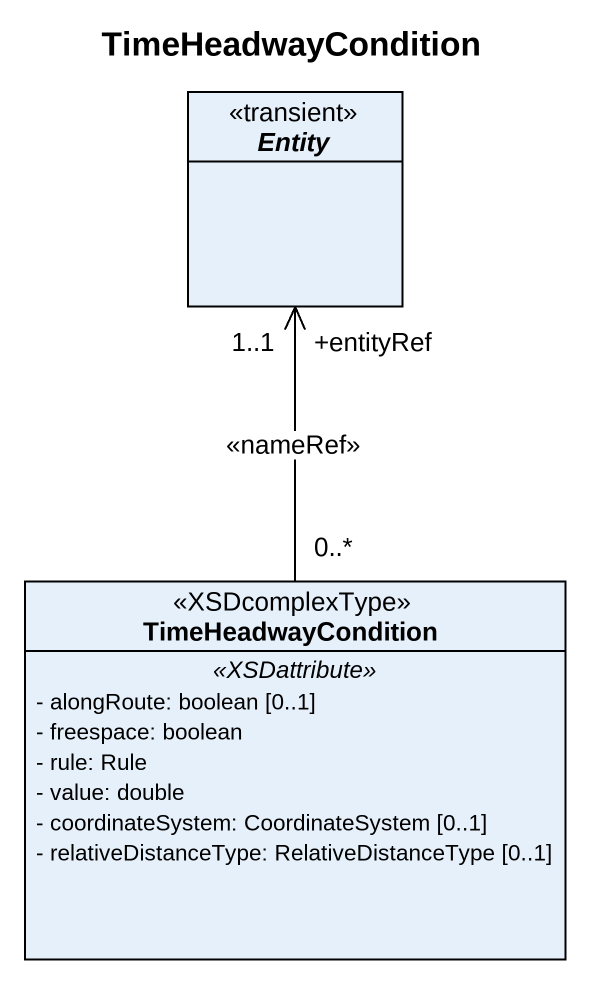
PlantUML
@startuml
title TimeHeadwayCondition
hide circle
hide empty members
skinparam classAttributeIconSize 0
interface "Entity" as Entity_ <<transient>>
class TimeHeadwayCondition <<XSDcomplexType>> {
  .. <<XSDattribute>> ..
  - alongRoute: boolean [0..1]
  - freespace: boolean
  - rule: Rule
  - value: double
  - coordinateSystem: CoordinateSystem [0..1]
  - relativeDistanceType: RelativeDistanceType [0..1]
}
TimeHeadwayCondition "0..*" -up-> "+entityRef\n1..1" Entity_ : <<nameRef>>
@enduml
